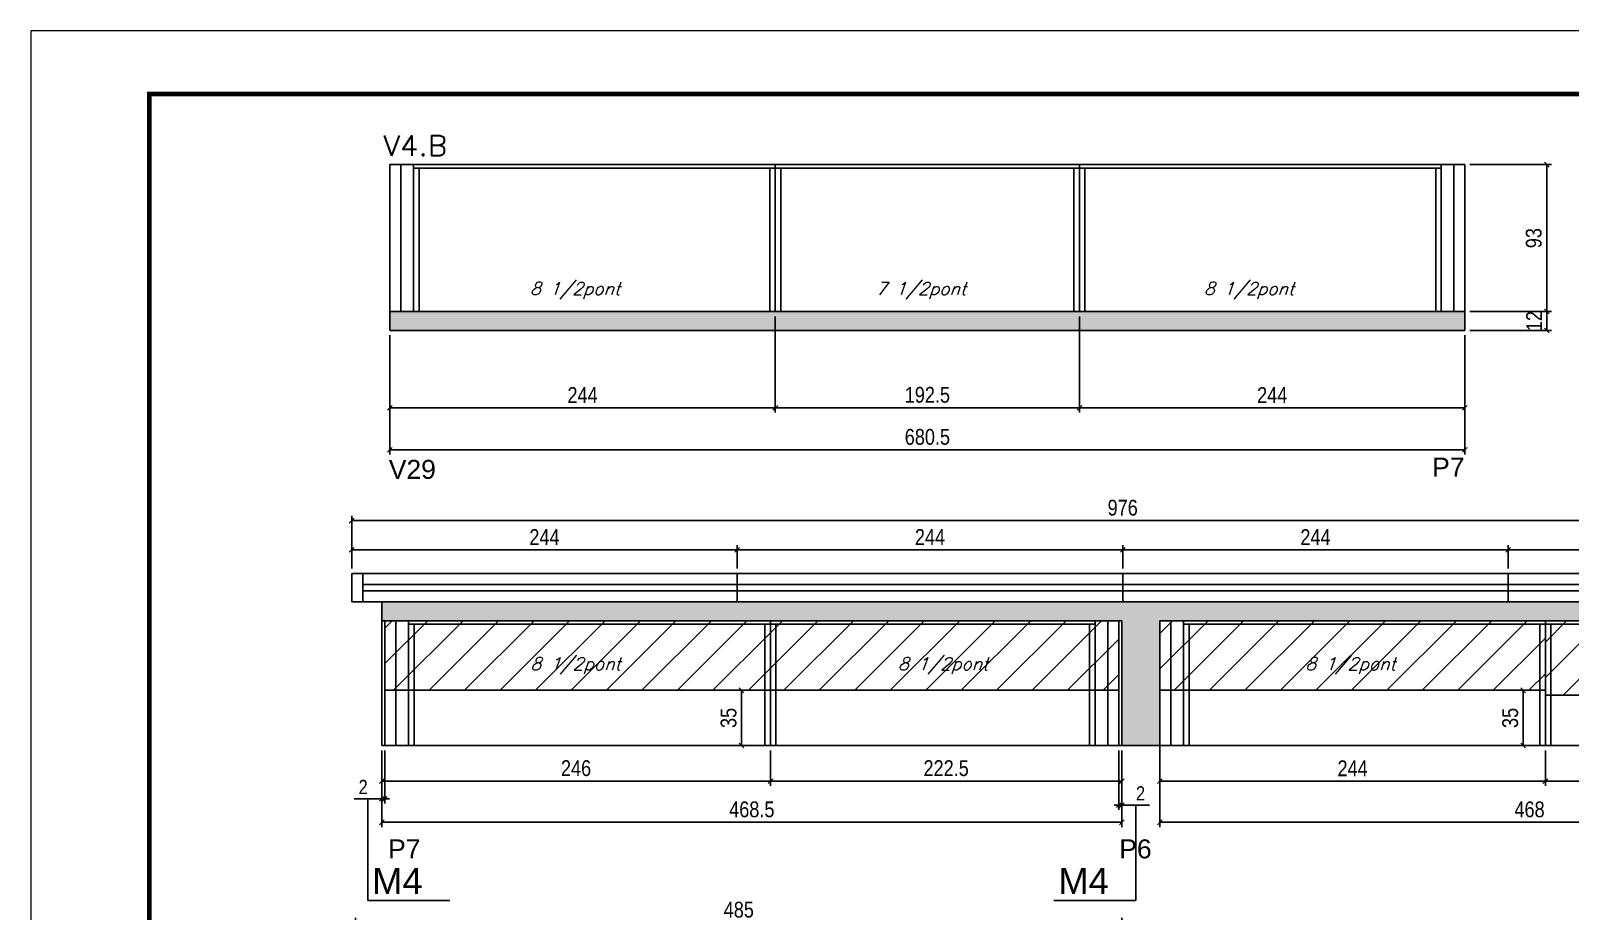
# Model space of a CAD drawing. Extents: x -10448 to -1189, y -11772 to 17235.
# Drawn here: x -7265 to -6290, y 13990 to 14547 of the extents above; entities that cross this region are included whole.
import ezdxf

# ---------------------------------------------------------------- set-up
doc = ezdxf.new("R2010")
doc.units = 0
doc.linetypes.add('DASHED', pattern=[0.75, 0.5, -0.25])
for name, color, linetype in [('5', 5, 'Continuous'), ('COTA', 241, 'Continuous'), ('NOMENCLATURA', 7, 'Continuous'), ('Painéis', 200, 'Continuous'), ('Reaproveitamento', 251, 'Continuous'), ('SARR_2.2x7', 40, 'Continuous'), ('SARR_3.5x7', 81, 'Continuous'), ('texto', 7, 'Continuous')]:
    doc.layers.add(name, color=color, linetype=linetype)
for name, color, linetype, lineweight in [('Folhas', 255, 'Continuous', 9), ('SARRAFO DE PRESSAO', 251, 'DASHED', 9), ('Texto Seção', 7, 'Continuous', 15)]:
    doc.layers.add(name, color=color, linetype=linetype, lineweight=lineweight)
doc.styles.add('COTA TECNICA', font='techl___.ttf', dxfattribs={"height": 10})
doc.styles.add('COTA TECNICA-50', font='techl___.ttf', dxfattribs={"height": 9})
doc.styles.add('REGUA-120', font='ROMANS.shx', dxfattribs={"height": 15})
doc.styles.add('Romans', font='romans.shx')
doc.styles.get("Standard").update_dxf_attribs({"font": 'arial.ttf'})
doc.dimstyles.new('COTA PAINEL-50', dxfattribs={"dimtxt": 9, "dimasz": 3, "dimexe": 3, "dimexo": 3, "dimgap": 3, "dimtad": 1, "dimdec": 1, "dimzin": 12, "dimdsep": 46, "dimtxsty": 'COTA TECNICA-50', "dimblk1": 'OBLIQUE', "dimblk2": 'OBLIQUE', "dimsah": 1, "dimcen": 0.9, "dimclrd": 4, "dimclre": 4, "dimclrt": 240, "dimadec": 1, "dimazin": 3, "dimtfac": 1, "dimtdec": 1, "dimtmove": 0, "dimatfit": 3, "dimfxl": 1, "dimtolj": 1, "dimtzin": 12, "dimarcsym": 0})
doc.dimstyles.new('PAINEL', dxfattribs={"dimtxt": 10, "dimasz": 3, "dimexe": 3, "dimexo": 3, "dimgap": 3, "dimtad": 1, "dimdec": 1, "dimzin": 12, "dimdsep": 46, "dimtxsty": 'COTA TECNICA', "dimblk1": 'OBLIQUE', "dimblk2": 'OBLIQUE', "dimsah": 1, "dimcen": 0.9, "dimclrd": 4, "dimclre": 4, "dimclrt": 240, "dimadec": 1, "dimazin": 3, "dimtfac": 1, "dimtdec": 1, "dimtmove": 0, "dimatfit": 3, "dimfxl": 1, "dimtolj": 1, "dimtzin": 12, "dimarcsym": 0})
pattern_1 = [(45, (-136285.783, -17213.746), (-11.2253202, 11.2253202), [])]

# ---------------------------------------------------------------- blocks, each defined once
blk = doc.blocks.new('9999999999')
at = {"layer": 'Folhas'}
blk.add_lwpolyline([(98138.98, 34190.21), (99623.98, 34190.21), (99623.98, 35240.21), (98138.98, 35240.21)], close=True, dxfattribs=at)
at = {"layer": 'Folhas', "color": 30, "const_width": 3}
blk.add_lwpolyline([(98213.98, 34230.21), (99583.98, 34230.21), (99583.98, 35200.21), (98213.98, 35200.21)], close=True, dxfattribs=at)
blk = doc.blocks.new('_Oblique')
at = {"color": 0, "linetype": 'ByBlock', "lineweight": -2}
blk.add_line((-0.5, -0.5), (0.5, 0.5), dxfattribs=at)
blk = doc.blocks.new('*D233')
at = {"layer": 'COTA', "color": 4, "linetype": 'ByBlock', "lineweight": -2, "transparency": 16777216}
for p, q in [((-7042.67, 14091.68), (-7042.67, 14069.24)), ((-6796.67, 14091.68), (-6796.67, 14069.24)), ((-7042.67, 14072.24), (-6796.67, 14072.24))]:
    blk.add_line(p, q, dxfattribs=at)
at = {"layer": 'Defpoints', "color": 0, "linetype": 'ByBlock', "transparency": 16777216}
for p in [(-7042.67, 14094.68), (-6796.67, 14094.68), (-6796.67, 14072.24)]:
    blk.add_point(p, dxfattribs=at)
at = {"layer": 'COTA', "color": 4, "linetype": 'ByBlock', "lineweight": -2, "transparency": 16777216, "xscale": 3, "yscale": 3, "zscale": 3, "rotation": 180}
blk.add_blockref('_Oblique', (-7042.67, 14072.24), dxfattribs=at)
at = {"layer": 'COTA', "color": 4, "linetype": 'ByBlock', "lineweight": -2, "transparency": 16777216, "xscale": 3, "yscale": 3, "zscale": 3}
blk.add_blockref('_Oblique', (-6796.67, 14072.24), dxfattribs=at)
at = {"layer": 'COTA', "color": 240, "linetype": 'ByBlock', "transparency": 16777216, "insert": (-6919.67, 14080.35), "char_height": 10, "attachment_point": 5, "style": 'COTA TECNICA'}
blk.add_mtext('\\A1;246', dxfattribs=at)
blk = doc.blocks.new('*D234')
at = {"layer": 'COTA', "color": 4, "linetype": 'ByBlock', "lineweight": -2, "transparency": 16777216}
for p, q in [((-6796.67, 14091.68), (-6796.67, 14069.24)), ((-6574.17, 14091.68), (-6574.17, 14069.24)), ((-6796.67, 14072.24), (-6574.17, 14072.24))]:
    blk.add_line(p, q, dxfattribs=at)
at = {"layer": 'Defpoints', "color": 0, "linetype": 'ByBlock', "transparency": 16777216}
for p in [(-6796.67, 14094.68), (-6574.17, 14094.68), (-6574.17, 14072.24)]:
    blk.add_point(p, dxfattribs=at)
at = {"layer": 'COTA', "color": 4, "linetype": 'ByBlock', "lineweight": -2, "transparency": 16777216, "xscale": 3, "yscale": 3, "zscale": 3, "rotation": 180}
blk.add_blockref('_Oblique', (-6796.67, 14072.24), dxfattribs=at)
at = {"layer": 'COTA', "color": 4, "linetype": 'ByBlock', "lineweight": -2, "transparency": 16777216, "xscale": 3, "yscale": 3, "zscale": 3}
blk.add_blockref('_Oblique', (-6574.17, 14072.24), dxfattribs=at)
at = {"layer": 'COTA', "color": 240, "linetype": 'ByBlock', "transparency": 16777216, "insert": (-6685.42, 14080.35), "char_height": 10, "attachment_point": 5, "style": 'COTA TECNICA'}
blk.add_mtext('\\A1;222.5', dxfattribs=at)
blk = doc.blocks.new('*D235')
at = {"layer": 'COTA', "color": 4, "linetype": 'ByBlock', "lineweight": -2, "transparency": 16777216}
for p, q in [((-7042.67, 14091.68), (-7042.67, 14043.13)), ((-6574.17, 14091.68), (-6574.17, 14043.13)), ((-7042.67, 14046.13), (-6574.17, 14046.13))]:
    blk.add_line(p, q, dxfattribs=at)
at = {"layer": 'Defpoints', "color": 0, "linetype": 'ByBlock', "transparency": 16777216}
for p in [(-7042.67, 14094.68), (-6574.17, 14094.68), (-6574.17, 14046.13)]:
    blk.add_point(p, dxfattribs=at)
at = {"layer": 'COTA', "color": 4, "linetype": 'ByBlock', "lineweight": -2, "transparency": 16777216, "xscale": 3, "yscale": 3, "zscale": 3, "rotation": 180}
blk.add_blockref('_Oblique', (-7042.67, 14046.13), dxfattribs=at)
at = {"layer": 'COTA', "color": 4, "linetype": 'ByBlock', "lineweight": -2, "transparency": 16777216, "xscale": 3, "yscale": 3, "zscale": 3}
blk.add_blockref('_Oblique', (-6574.17, 14046.13), dxfattribs=at)
at = {"layer": 'COTA', "color": 240, "linetype": 'ByBlock', "transparency": 16777216, "insert": (-6808.42, 14054.26), "char_height": 10, "attachment_point": 5, "style": 'COTA TECNICA'}
blk.add_mtext('\\A1;468.5', dxfattribs=at)
blk = doc.blocks.new('*D248')
at = {"layer": 'COTA', "color": 4, "linetype": 'ByBlock', "lineweight": -2, "transparency": 16777216}
for p, q in [((-6550.17, 14091.68), (-6550.17, 14069.24)), ((-6306.17, 14091.68), (-6306.17, 14069.24)), ((-6550.17, 14072.24), (-6306.17, 14072.24))]:
    blk.add_line(p, q, dxfattribs=at)
at = {"layer": 'Defpoints', "color": 0, "linetype": 'ByBlock', "transparency": 16777216}
for p in [(-6550.17, 14094.68), (-6306.17, 14094.68), (-6306.17, 14072.24)]:
    blk.add_point(p, dxfattribs=at)
at = {"layer": 'COTA', "color": 4, "linetype": 'ByBlock', "lineweight": -2, "transparency": 16777216, "xscale": 3, "yscale": 3, "zscale": 3, "rotation": 180}
blk.add_blockref('_Oblique', (-6550.17, 14072.24), dxfattribs=at)
at = {"layer": 'COTA', "color": 4, "linetype": 'ByBlock', "lineweight": -2, "transparency": 16777216, "xscale": 3, "yscale": 3, "zscale": 3}
blk.add_blockref('_Oblique', (-6306.17, 14072.24), dxfattribs=at)
at = {"layer": 'COTA', "color": 240, "linetype": 'ByBlock', "transparency": 16777216, "insert": (-6428.17, 14080.32), "char_height": 10, "attachment_point": 5, "style": 'COTA TECNICA'}
blk.add_mtext('\\A1;244', dxfattribs=at)
blk = doc.blocks.new('*D236')
at = {"layer": 'COTA', "color": 4, "linetype": 'ByBlock', "lineweight": -2, "transparency": 16777216}
for p, q in [((-6204.17, 14126.68), (-6204.17, 14069.24)), ((-6306.17, 14091.68), (-6306.17, 14069.24)), ((-6306.17, 14072.24), (-6204.17, 14072.24))]:
    blk.add_line(p, q, dxfattribs=at)
at = {"layer": 'Defpoints', "color": 0, "linetype": 'ByBlock', "transparency": 16777216}
for p in [(-6204.17, 14129.68), (-6306.17, 14094.68), (-6204.17, 14072.24)]:
    blk.add_point(p, dxfattribs=at)
at = {"layer": 'COTA', "color": 4, "linetype": 'ByBlock', "lineweight": -2, "transparency": 16777216, "xscale": 3, "yscale": 3, "zscale": 3, "rotation": 180}
blk.add_blockref('_Oblique', (-6306.17, 14072.24), dxfattribs=at)
at = {"layer": 'COTA', "color": 4, "linetype": 'ByBlock', "lineweight": -2, "transparency": 16777216, "xscale": 3, "yscale": 3, "zscale": 3}
blk.add_blockref('_Oblique', (-6204.17, 14072.24), dxfattribs=at)
at = {"layer": 'COTA', "color": 240, "linetype": 'ByBlock', "transparency": 16777216, "insert": (-6255.17, 14080.35), "char_height": 10, "attachment_point": 5, "style": 'COTA TECNICA'}
blk.add_mtext('\\A1;102', dxfattribs=at)
blk = doc.blocks.new('*D237')
at = {"layer": 'COTA', "color": 4, "linetype": 'ByBlock', "lineweight": -2, "transparency": 16777216}
for p, q in [((-6550.17, 14126.68), (-6550.17, 14043.13)), ((-6082.17, 14126.68), (-6082.17, 14043.13)), ((-6550.17, 14046.13), (-6082.17, 14046.13))]:
    blk.add_line(p, q, dxfattribs=at)
at = {"layer": 'Defpoints', "color": 0, "linetype": 'ByBlock', "transparency": 16777216}
for p in [(-6550.17, 14129.68), (-6082.17, 14129.68), (-6082.17, 14046.13)]:
    blk.add_point(p, dxfattribs=at)
at = {"layer": 'COTA', "color": 4, "linetype": 'ByBlock', "lineweight": -2, "transparency": 16777216, "xscale": 3, "yscale": 3, "zscale": 3, "rotation": 180}
blk.add_blockref('_Oblique', (-6550.17, 14046.13), dxfattribs=at)
at = {"layer": 'COTA', "color": 4, "linetype": 'ByBlock', "lineweight": -2, "transparency": 16777216, "xscale": 3, "yscale": 3, "zscale": 3}
blk.add_blockref('_Oblique', (-6082.17, 14046.13), dxfattribs=at)
at = {"layer": 'COTA', "color": 240, "linetype": 'ByBlock', "transparency": 16777216, "insert": (-6316.17, 14054.25), "char_height": 10, "attachment_point": 5, "style": 'COTA TECNICA'}
blk.add_mtext('\\A1;468', dxfattribs=at)
blk = doc.blocks.new('*D258')
at = {"layer": 'COTA', "color": 4, "linetype": 'ByBlock', "lineweight": -2, "transparency": 16777216}
for p, q in [((-7042.67, 14091.68), (-7042.67, 14058)), ((-7040.67, 14091.68), (-7040.67, 14058)), ((-7042.67, 14061), (-7060.17, 14061)), ((-7040.67, 14061), (-7042.67, 14061)), ((-7040.67, 14061), (-7037.67, 14061))]:
    blk.add_line(p, q, dxfattribs=at)
at = {"layer": 'Defpoints', "color": 0, "linetype": 'ByBlock', "transparency": 16777216}
for p in [(-7042.67, 14094.68), (-7040.67, 14094.68), (-7042.67, 14061)]:
    blk.add_point(p, dxfattribs=at)
at = {"layer": 'COTA', "color": 4, "linetype": 'ByBlock', "lineweight": -2, "transparency": 16777216, "xscale": 3, "yscale": 3, "zscale": 3}
blk.add_blockref('_Oblique', (-7042.67, 14061), dxfattribs=at)
at = {"layer": 'COTA', "color": 4, "linetype": 'ByBlock', "lineweight": -2, "transparency": 16777216, "xscale": 3, "yscale": 3, "zscale": 3, "rotation": 180}
blk.add_blockref('_Oblique', (-7040.67, 14061), dxfattribs=at)
at = {"layer": 'COTA', "color": 240, "linetype": 'ByBlock', "transparency": 16777216, "insert": (-7054.42, 14068.5), "char_height": 9, "attachment_point": 5, "style": 'COTA TECNICA-50'}
blk.add_mtext('\\A1;2', dxfattribs=at)
blk = doc.blocks.new('*D259')
at = {"layer": 'COTA', "color": 4, "linetype": 'ByBlock', "lineweight": -2, "transparency": 16777216}
for p, q in [((-6576.17, 14091.68), (-6576.17, 14053.95)), ((-6574.17, 14091.68), (-6574.17, 14053.95)), ((-6576.17, 14056.95), (-6579.17, 14056.95)), ((-6576.17, 14056.95), (-6574.17, 14056.95)), ((-6574.17, 14056.95), (-6556.67, 14056.95))]:
    blk.add_line(p, q, dxfattribs=at)
at = {"layer": 'Defpoints', "color": 0, "linetype": 'ByBlock', "transparency": 16777216}
for p in [(-6576.17, 14094.68), (-6574.17, 14094.68), (-6574.17, 14056.95)]:
    blk.add_point(p, dxfattribs=at)
at = {"layer": 'COTA', "color": 4, "linetype": 'ByBlock', "lineweight": -2, "transparency": 16777216, "xscale": 3, "yscale": 3, "zscale": 3}
blk.add_blockref('_Oblique', (-6576.17, 14056.95), dxfattribs=at)
at = {"layer": 'COTA', "color": 4, "linetype": 'ByBlock', "lineweight": -2, "transparency": 16777216, "xscale": 3, "yscale": 3, "zscale": 3, "rotation": 180}
blk.add_blockref('_Oblique', (-6574.17, 14056.95), dxfattribs=at)
at = {"layer": 'COTA', "color": 240, "linetype": 'ByBlock', "transparency": 16777216, "insert": (-6562.42, 14064.45), "char_height": 9, "attachment_point": 5, "style": 'COTA TECNICA-50'}
blk.add_mtext('\\A1;2', dxfattribs=at)
blk = doc.blocks.new('*D261')
at = {"layer": 'COTA', "color": 4, "lineweight": -2, "transparency": 16777216}
for p, q in [((-7037.55, 14354.35), (-7037.55, 14278.87)), ((-6357.05, 14354.35), (-6357.05, 14278.87)), ((-7037.55, 14281.87), (-6357.05, 14281.87))]:
    blk.add_line(p, q, dxfattribs=at)
at = {"layer": 'Defpoints', "color": 0, "transparency": 16777216}
for p in [(-7037.55, 14357.35), (-6357.05, 14357.35), (-6357.05, 14281.87)]:
    blk.add_point(p, dxfattribs=at)
at = {"layer": 'COTA', "color": 4, "lineweight": -2, "transparency": 16777216, "xscale": 3, "yscale": 3, "zscale": 3, "rotation": 180}
blk.add_blockref('_Oblique', (-7037.55, 14281.87), dxfattribs=at)
at = {"layer": 'COTA', "color": 4, "lineweight": -2, "transparency": 16777216, "xscale": 3, "yscale": 3, "zscale": 3}
blk.add_blockref('_Oblique', (-6357.05, 14281.87), dxfattribs=at)
at = {"layer": 'COTA', "color": 240, "transparency": 16777216, "insert": (-6697.3, 14290), "char_height": 10, "attachment_point": 5, "style": 'COTA TECNICA'}
blk.add_mtext('\\A1;680.5', dxfattribs=at)
blk = doc.blocks.new('*D265')
at = {"layer": 'COTA', "color": 4, "lineweight": -2, "transparency": 16777216}
for p, q in [((-6354.05, 14462.35), (-6302.24, 14462.35)), ((-6305.24, 14369.35), (-6305.24, 14462.35)), ((-6354.05, 14369.35), (-6302.24, 14369.35))]:
    blk.add_line(p, q, dxfattribs=at)
at = {"layer": 'Defpoints', "color": 0, "transparency": 16777216}
for p in [(-6357.05, 14462.35), (-6305.24, 14462.35), (-6357.05, 14369.35)]:
    blk.add_point(p, dxfattribs=at)
at = {"layer": 'COTA', "color": 4, "lineweight": -2, "transparency": 16777216, "xscale": 3, "yscale": 3, "zscale": 3}
for p, rotation in [((-6305.24, 14462.35), 90), ((-6305.24, 14369.35), 270)]:
    blk.add_blockref('_Oblique', p, dxfattribs=dict(at, rotation=rotation))
at = {"layer": 'COTA', "color": 240, "transparency": 16777216, "insert": (-6313.49, 14415.85), "char_height": 10, "attachment_point": 5, "rotation": 90, "style": 'COTA TECNICA'}
blk.add_mtext('\\A1;93', dxfattribs=at)
blk = doc.blocks.new('*D266')
at = {"layer": 'COTA', "color": 4, "lineweight": -2, "transparency": 16777216}
for p, q in [((-6354.05, 14369.35), (-6302.24, 14369.35)), ((-6305.24, 14369.35), (-6305.24, 14357.35)), ((-6354.05, 14357.35), (-6302.24, 14357.35))]:
    blk.add_line(p, q, dxfattribs=at)
at = {"layer": 'Defpoints', "color": 0, "transparency": 16777216}
for p in [(-6357.05, 14369.35), (-6357.05, 14357.35), (-6305.24, 14357.35)]:
    blk.add_point(p, dxfattribs=at)
at = {"layer": 'COTA', "color": 4, "lineweight": -2, "transparency": 16777216, "xscale": 3, "yscale": 3, "zscale": 3}
for p, rotation in [((-6305.24, 14369.35), 90), ((-6305.24, 14357.35), 270)]:
    blk.add_blockref('_Oblique', p, dxfattribs=dict(at, rotation=rotation))
at = {"layer": 'COTA', "color": 240, "transparency": 16777216, "insert": (-6313.3, 14363.35), "char_height": 10, "attachment_point": 5, "rotation": 90, "style": 'COTA TECNICA'}
blk.add_mtext('\\A1;12', dxfattribs=at)
blk = doc.blocks.new('*D262')
at = {"layer": 'COTA', "color": 4, "lineweight": -2, "transparency": 16777216}
for p, q in [((-6793.55, 14366.35), (-6793.55, 14305.51)), ((-7037.55, 14354.35), (-7037.55, 14305.51)), ((-7037.55, 14308.51), (-6793.55, 14308.51))]:
    blk.add_line(p, q, dxfattribs=at)
at = {"layer": 'Defpoints', "color": 0, "transparency": 16777216}
for p in [(-6793.55, 14369.35), (-7037.55, 14357.35), (-6793.55, 14308.51)]:
    blk.add_point(p, dxfattribs=at)
at = {"layer": 'COTA', "color": 4, "lineweight": -2, "transparency": 16777216, "xscale": 3, "yscale": 3, "zscale": 3, "rotation": 180}
blk.add_blockref('_Oblique', (-7037.55, 14308.51), dxfattribs=at)
at = {"layer": 'COTA', "color": 4, "lineweight": -2, "transparency": 16777216, "xscale": 3, "yscale": 3, "zscale": 3}
blk.add_blockref('_Oblique', (-6793.55, 14308.51), dxfattribs=at)
at = {"layer": 'COTA', "color": 240, "transparency": 16777216, "insert": (-6915.55, 14316.58), "char_height": 10, "attachment_point": 5, "style": 'COTA TECNICA'}
blk.add_mtext('\\A1;244', dxfattribs=at)
blk = doc.blocks.new('*D263')
at = {"layer": 'COTA', "color": 4, "lineweight": -2, "transparency": 16777216}
for p, q in [((-6793.55, 14366.35), (-6793.55, 14305.51)), ((-6601.05, 14366.35), (-6601.05, 14305.51)), ((-6793.55, 14308.51), (-6601.05, 14308.51))]:
    blk.add_line(p, q, dxfattribs=at)
at = {"layer": 'Defpoints', "color": 0, "transparency": 16777216}
for p in [(-6793.55, 14369.35), (-6601.05, 14369.35), (-6601.05, 14308.51)]:
    blk.add_point(p, dxfattribs=at)
at = {"layer": 'COTA', "color": 4, "lineweight": -2, "transparency": 16777216, "xscale": 3, "yscale": 3, "zscale": 3, "rotation": 180}
blk.add_blockref('_Oblique', (-6793.55, 14308.51), dxfattribs=at)
at = {"layer": 'COTA', "color": 4, "lineweight": -2, "transparency": 16777216, "xscale": 3, "yscale": 3, "zscale": 3}
blk.add_blockref('_Oblique', (-6601.05, 14308.51), dxfattribs=at)
at = {"layer": 'COTA', "color": 240, "transparency": 16777216, "insert": (-6697.3, 14316.65), "char_height": 10, "attachment_point": 5, "style": 'COTA TECNICA'}
blk.add_mtext('\\A1;192.5', dxfattribs=at)
blk = doc.blocks.new('*D264')
at = {"layer": 'COTA', "color": 4, "lineweight": -2, "transparency": 16777216}
for p, q in [((-6601.05, 14366.35), (-6601.05, 14305.51)), ((-6357.05, 14354.35), (-6357.05, 14305.51)), ((-6601.05, 14308.51), (-6357.05, 14308.51))]:
    blk.add_line(p, q, dxfattribs=at)
at = {"layer": 'Defpoints', "color": 0, "transparency": 16777216}
for p in [(-6601.05, 14369.35), (-6357.05, 14357.35), (-6357.05, 14308.51)]:
    blk.add_point(p, dxfattribs=at)
at = {"layer": 'COTA', "color": 4, "lineweight": -2, "transparency": 16777216, "xscale": 3, "yscale": 3, "zscale": 3, "rotation": 180}
blk.add_blockref('_Oblique', (-6601.05, 14308.51), dxfattribs=at)
at = {"layer": 'COTA', "color": 4, "lineweight": -2, "transparency": 16777216, "xscale": 3, "yscale": 3, "zscale": 3}
blk.add_blockref('_Oblique', (-6357.05, 14308.51), dxfattribs=at)
at = {"layer": 'COTA', "color": 240, "transparency": 16777216, "insert": (-6479.05, 14316.58), "char_height": 10, "attachment_point": 5, "style": 'COTA TECNICA'}
blk.add_mtext('\\A1;244', dxfattribs=at)
blk = doc.blocks.new('*D267')
at = {"layer": 'COTA', "color": 4, "lineweight": -2, "transparency": 16777216}
for p, q in [((-7061.67, 14206.68), (-7061.67, 14221.61)), ((-7061.67, 14218.61), (-6817.67, 14218.61)), ((-6817.67, 14206.68), (-6817.67, 14221.61))]:
    blk.add_line(p, q, dxfattribs=at)
at = {"layer": 'Defpoints', "color": 0, "transparency": 16777216}
for p in [(-6817.67, 14218.61), (-7061.67, 14203.68), (-6817.67, 14203.68)]:
    blk.add_point(p, dxfattribs=at)
at = {"layer": 'COTA', "color": 4, "lineweight": -2, "transparency": 16777216, "xscale": 3, "yscale": 3, "zscale": 3, "rotation": 180}
blk.add_blockref('_Oblique', (-7061.67, 14218.61), dxfattribs=at)
at = {"layer": 'COTA', "color": 4, "lineweight": -2, "transparency": 16777216, "xscale": 3, "yscale": 3, "zscale": 3}
blk.add_blockref('_Oblique', (-6817.67, 14218.61), dxfattribs=at)
at = {"layer": 'COTA', "color": 240, "transparency": 16777216, "insert": (-6939.67, 14226.68), "char_height": 10, "attachment_point": 5, "style": 'COTA TECNICA'}
blk.add_mtext('\\A1;244', dxfattribs=at)
blk = doc.blocks.new('*D268')
at = {"layer": 'COTA', "color": 4, "lineweight": -2, "transparency": 16777216}
for p, q in [((-6817.67, 14206.68), (-6817.67, 14221.61)), ((-6817.67, 14218.61), (-6573.67, 14218.61)), ((-6573.67, 14206.68), (-6573.67, 14221.61))]:
    blk.add_line(p, q, dxfattribs=at)
at = {"layer": 'Defpoints', "color": 0, "transparency": 16777216}
for p in [(-6573.67, 14218.61), (-6817.67, 14203.68), (-6573.67, 14203.68)]:
    blk.add_point(p, dxfattribs=at)
at = {"layer": 'COTA', "color": 4, "lineweight": -2, "transparency": 16777216, "xscale": 3, "yscale": 3, "zscale": 3, "rotation": 180}
blk.add_blockref('_Oblique', (-6817.67, 14218.61), dxfattribs=at)
at = {"layer": 'COTA', "color": 4, "lineweight": -2, "transparency": 16777216, "xscale": 3, "yscale": 3, "zscale": 3}
blk.add_blockref('_Oblique', (-6573.67, 14218.61), dxfattribs=at)
at = {"layer": 'COTA', "color": 240, "transparency": 16777216, "insert": (-6695.67, 14226.68), "char_height": 10, "attachment_point": 5, "style": 'COTA TECNICA'}
blk.add_mtext('\\A1;244', dxfattribs=at)
blk = doc.blocks.new('*D269')
at = {"layer": 'COTA', "color": 4, "lineweight": -2, "transparency": 16777216}
for p, q in [((-6573.67, 14206.68), (-6573.67, 14221.61)), ((-6573.67, 14218.61), (-6329.67, 14218.61)), ((-6329.67, 14206.68), (-6329.67, 14221.61))]:
    blk.add_line(p, q, dxfattribs=at)
at = {"layer": 'Defpoints', "color": 0, "transparency": 16777216}
for p in [(-6329.67, 14218.61), (-6573.67, 14203.68), (-6329.67, 14203.68)]:
    blk.add_point(p, dxfattribs=at)
at = {"layer": 'COTA', "color": 4, "lineweight": -2, "transparency": 16777216, "xscale": 3, "yscale": 3, "zscale": 3, "rotation": 180}
blk.add_blockref('_Oblique', (-6573.67, 14218.61), dxfattribs=at)
at = {"layer": 'COTA', "color": 4, "lineweight": -2, "transparency": 16777216, "xscale": 3, "yscale": 3, "zscale": 3}
blk.add_blockref('_Oblique', (-6329.67, 14218.61), dxfattribs=at)
at = {"layer": 'COTA', "color": 240, "transparency": 16777216, "insert": (-6451.67, 14226.68), "char_height": 10, "attachment_point": 5, "style": 'COTA TECNICA'}
blk.add_mtext('\\A1;244', dxfattribs=at)
blk = doc.blocks.new('*D270')
at = {"layer": 'COTA', "color": 4, "lineweight": -2, "transparency": 16777216}
for p, q in [((-6329.67, 14206.68), (-6329.67, 14221.61)), ((-6329.67, 14218.61), (-6085.67, 14218.61)), ((-6085.67, 14206.68), (-6085.67, 14221.61))]:
    blk.add_line(p, q, dxfattribs=at)
at = {"layer": 'Defpoints', "color": 0, "transparency": 16777216}
for p in [(-6085.67, 14218.61), (-6329.67, 14203.68), (-6085.67, 14203.68)]:
    blk.add_point(p, dxfattribs=at)
at = {"layer": 'COTA', "color": 4, "lineweight": -2, "transparency": 16777216, "xscale": 3, "yscale": 3, "zscale": 3, "rotation": 180}
blk.add_blockref('_Oblique', (-6329.67, 14218.61), dxfattribs=at)
at = {"layer": 'COTA', "color": 4, "lineweight": -2, "transparency": 16777216, "xscale": 3, "yscale": 3, "zscale": 3}
blk.add_blockref('_Oblique', (-6085.67, 14218.61), dxfattribs=at)
at = {"layer": 'COTA', "color": 240, "transparency": 16777216, "insert": (-6207.67, 14226.68), "char_height": 10, "attachment_point": 5, "style": 'COTA TECNICA'}
blk.add_mtext('\\A1;244', dxfattribs=at)
blk = doc.blocks.new('*D272')
at = {"layer": 'COTA', "color": 4, "lineweight": -2, "transparency": 16777216}
for p, q in [((-6312.67, 14129.68), (-6323.16, 14129.68)), ((-6320.16, 14129.68), (-6320.16, 14094.68)), ((-6312.67, 14094.68), (-6323.16, 14094.68))]:
    blk.add_line(p, q, dxfattribs=at)
at = {"layer": 'Defpoints', "color": 0, "transparency": 16777216}
for p in [(-6309.67, 14129.68), (-6320.16, 14094.68), (-6309.67, 14094.68)]:
    blk.add_point(p, dxfattribs=at)
at = {"layer": 'COTA', "color": 4, "lineweight": -2, "transparency": 16777216, "xscale": 3, "yscale": 3, "zscale": 3}
for p, rotation in [((-6320.16, 14129.68), 90), ((-6320.16, 14094.68), 270)]:
    blk.add_blockref('_Oblique', p, dxfattribs=dict(at, rotation=rotation))
at = {"layer": 'COTA', "color": 240, "transparency": 16777216, "insert": (-6328.38, 14112.18), "char_height": 10, "attachment_point": 5, "rotation": 90, "style": 'COTA TECNICA'}
blk.add_mtext('\\A1;35', dxfattribs=at)
blk = doc.blocks.new('*D274')
at = {"layer": 'COTA', "color": 4, "lineweight": -2, "transparency": 16777216}
for p, q in [((-7061.67, 14206.68), (-7061.67, 14240.05)), ((-7061.67, 14237.05), (-6085.67, 14237.05)), ((-6085.67, 14206.68), (-6085.67, 14240.05))]:
    blk.add_line(p, q, dxfattribs=at)
at = {"layer": 'Defpoints', "color": 0, "transparency": 16777216}
for p in [(-6085.67, 14237.05), (-7061.67, 14203.68), (-6085.67, 14203.68)]:
    blk.add_point(p, dxfattribs=at)
at = {"layer": 'COTA', "color": 4, "lineweight": -2, "transparency": 16777216, "xscale": 3, "yscale": 3, "zscale": 3, "rotation": 180}
blk.add_blockref('_Oblique', (-7061.67, 14237.05), dxfattribs=at)
at = {"layer": 'COTA', "color": 4, "lineweight": -2, "transparency": 16777216, "xscale": 3, "yscale": 3, "zscale": 3}
blk.add_blockref('_Oblique', (-6085.67, 14237.05), dxfattribs=at)
at = {"layer": 'COTA', "color": 240, "transparency": 16777216, "insert": (-6573.67, 14245.18), "char_height": 10, "attachment_point": 5, "style": 'COTA TECNICA'}
blk.add_mtext('\\A1;976', dxfattribs=at)
blk = doc.blocks.new('*D275')
at = {"layer": 'COTA', "color": 4, "lineweight": -2, "transparency": 16777216}
for p, q in [((-7059.17, 13967.61), (-7059.17, 13985.64)), ((-7059.17, 13982.64), (-6574.17, 13982.64)), ((-6574.17, 13967.61), (-6574.17, 13985.64))]:
    blk.add_line(p, q, dxfattribs=at)
at = {"layer": 'Defpoints', "color": 0, "transparency": 16777216}
for p in [(-6574.17, 13982.64), (-7059.17, 13964.61), (-6574.17, 13964.61)]:
    blk.add_point(p, dxfattribs=at)
at = {"layer": 'COTA', "color": 4, "lineweight": -2, "transparency": 16777216, "xscale": 3, "yscale": 3, "zscale": 3, "rotation": 180}
blk.add_blockref('_Oblique', (-7059.17, 13982.64), dxfattribs=at)
at = {"layer": 'COTA', "color": 4, "lineweight": -2, "transparency": 16777216, "xscale": 3, "yscale": 3, "zscale": 3}
blk.add_blockref('_Oblique', (-6574.17, 13982.64), dxfattribs=at)
at = {"layer": 'COTA', "color": 240, "transparency": 16777216, "insert": (-6816.67, 13990.77), "char_height": 10, "attachment_point": 5, "style": 'COTA TECNICA'}
blk.add_mtext('\\A1;485', dxfattribs=at)
blk = doc.blocks.new('*D276')
at = {"layer": 'COTA', "color": 4, "lineweight": -2, "transparency": 16777216}
for p, q in [((-6799.67, 14129.68), (-6817.89, 14129.68)), ((-6814.89, 14129.68), (-6814.89, 14094.68)), ((-6799.67, 14094.68), (-6817.89, 14094.68))]:
    blk.add_line(p, q, dxfattribs=at)
at = {"layer": 'Defpoints', "color": 0, "transparency": 16777216}
for p in [(-6796.67, 14129.68), (-6814.89, 14094.68), (-6796.67, 14094.68)]:
    blk.add_point(p, dxfattribs=at)
at = {"layer": 'COTA', "color": 4, "lineweight": -2, "transparency": 16777216, "xscale": 3, "yscale": 3, "zscale": 3}
for p, rotation in [((-6814.89, 14129.68), 90), ((-6814.89, 14094.68), 270)]:
    blk.add_blockref('_Oblique', p, dxfattribs=dict(at, rotation=rotation))
at = {"layer": 'COTA', "color": 240, "transparency": 16777216, "insert": (-6823.11, 14112.18), "char_height": 10, "attachment_point": 5, "rotation": 90, "style": 'COTA TECNICA'}
blk.add_mtext('\\A1;35', dxfattribs=at)

msp = doc.modelspace()

# ---------------------------------------------------------------- hatches: boundary and pattern name
at = {"layer": 'COTA', "linetype": 'ByBlock'}
h = msp.add_hatch(dxfattribs=at)
h.set_pattern_fill('AR-CONC', color=256, scale=0.03)
h.set_pattern_definition([(50, (0, 15.735), (5.4655401, -0.4781726), [0.5715, -6.2865]), (355, (0, 15.735), (-1.0573026, 5.7317054), [0.4572, -5.0292175]), (100.451445, (0.4555, 15.695), (4.4082374, 5.2535326), [0.4857003, -5.3427073]), (46.1842, (0, 17.259), (8.1323712, -1.2612698), [0.85725, -9.42975]), (96.63556, (0.678, 17.154), (7.122124, 7.4227837), [0.7285507, -8.0140682]), (351.18415, (0, 17.259), (7.122124, 7.4227837), [0.685799, -7.543792]), (21, (0.762, 16.878), (4.5484317, -3.067956), [0.5715, -6.2865]), (326, (0.762, 16.878), (1.8540609, 5.525639), [0.4572, -5.0292]), (71.451445, (1.141, 16.6223), (6.4024926, 2.457683), [0.4857003, -5.3426981]), (37.5, (0, 15.735), (0.0926581, 2.53665117), [0, -4.96824, 0, -5.1054, 0, -5.04825]), (7.5, (0, 15.735), (2.00458988, 3.00541724), [0, -2.91084, 0, -4.85394, 0, -1.92405]), (327.5, (-1.6993, 15.735), (4.06771786, -0.17186232), [0, -1.905, 0, -5.9436, 0, -7.8867]), (317.5, (-2.4613, 15.735), (4.44387544, 0.7627947), [0, -2.4765, 0, -3.94716, 0, -5.6007])])
h.paths.add_polyline_path([(-6357.05, 14357.35), (-6357.05, 14369.35), (-7037.55, 14369.35), (-7037.55, 14357.35)])
h = msp.add_hatch(dxfattribs=at)
h.set_pattern_fill('AR-CONC', color=256, scale=0.03)
h.paths.add_polyline_path([(-6550.17, 14173.68), (-6082.17, 14173.68), (-6082.17, 14185.68), (-6085.67, 14185.68), (-6593.17, 14185.68), (-7042.67, 14185.68), (-7042.67, 14173.68), (-6574.17, 14173.68), (-6574.17, 14094.68), (-6550.17, 14094.68)])
at = {"layer": 'Reaproveitamento', "linetype": 'ByBlock'}
h = msp.add_hatch(dxfattribs=at)
h.set_pattern_fill('ANSI31', color=256, scale=5)
h.set_pattern_definition(pattern_1)
h.paths.add_polyline_path([(-6796.67, 14129.68), (-6796.67, 14173.68), (-7040.67, 14173.68), (-7040.67, 14129.68)])
h = msp.add_hatch(dxfattribs=at)
h.set_pattern_fill('ANSI31', color=256, scale=5)
h.set_pattern_definition(pattern_1)
h.paths.add_polyline_path([(-6796.67, 14173.68), (-6796.67, 14129.68), (-6576.17, 14129.68), (-6576.17, 14173.68)])
h = msp.add_hatch(dxfattribs=at)
h.set_pattern_fill('ANSI31', color=256, scale=5)
h.set_pattern_definition(pattern_1)
h.paths.add_polyline_path([(-6550.17, 14173.68), (-6550.17, 14129.68), (-6306.17, 14129.68), (-6306.17, 14173.68)])
h = msp.add_hatch(dxfattribs=at)
h.set_pattern_fill('ANSI31', color=256, scale=5)
h.set_pattern_definition([(45, (0, 13.884), (-11.22532, 11.22532), [])])
h.paths.add_polyline_path([(-6204.17, 14126.68), (-6204.17, 14173.68), (-6306.17, 14173.68), (-6306.17, 14126.68)])

# ---------------------------------------------------------------- linework, layer by layer
at = {"layer": 'COTA', "linetype": 'ByBlock'}
for p, q in [((-7037.55, 14357.35), (-7037.55, 14369.35)), ((-6357.05, 14369.35), (-6357.05, 14357.35)), ((-6357.05, 14357.35), (-7037.55, 14357.35)), ((-7042.67, 14173.68), (-7042.67, 14185.68)), ((-6574.17, 14094.68), (-6550.17, 14094.68))]:
    msp.add_line(p, q, dxfattribs=at)
at = {"layer": 'NOMENCLATURA', "linetype": 'Continuous'}
for p, q in [((-7051.42, 13996.6), (-7051.42, 14061)), ((-6565.42, 13996.6), (-6565.42, 14056.95)), ((-7051.42, 13996.6), (-6999.53, 13996.6)), ((-6565.42, 13996.6), (-6617.3, 13996.6))]:
    msp.add_line(p, q, dxfattribs=at)
at = {"layer": 'Painéis'}
for p, q in [((-7037.55, 14462.35), (-7037.55, 14369.35)), ((-6357.05, 14462.35), (-7037.55, 14462.35)), ((-6793.55, 14462.35), (-6793.55, 14369.35)), ((-6601.05, 14462.35), (-6601.05, 14369.35)), ((-6357.05, 14462.35), (-6357.05, 14369.35)), ((-6357.05, 14369.35), (-7037.55, 14369.35)), ((-7061.67, 14203.68), (-6085.67, 14203.68)), ((-7061.67, 14185.68), (-6593.17, 14185.68)), ((-6593.17, 14185.68), (-6085.67, 14185.68)), ((-7042.67, 14173.68), (-6574.17, 14173.68)), ((-7042.67, 14173.68), (-7042.67, 14094.68)), ((-7040.67, 14173.68), (-6576.17, 14173.68)), ((-7040.67, 14173.68), (-7040.67, 14094.68)), ((-6796.67, 14173.68), (-6796.67, 14094.68)), ((-6576.17, 14173.68), (-6576.17, 14094.68)), ((-6574.17, 14173.68), (-6574.17, 14094.68)), ((-6550.17, 14173.68), (-6082.17, 14173.68)), ((-6550.17, 14173.68), (-6082.17, 14173.68)), ((-6550.17, 14173.68), (-6550.17, 14094.68)), ((-6306.17, 14173.68), (-6306.17, 14094.68)), ((-6576.17, 14129.68), (-7040.67, 14129.68)), ((-6306.17, 14129.68), (-6550.17, 14129.68)), ((-6306.17, 14126.68), (-6204.17, 14126.68)), ((-6574.17, 14094.68), (-7042.67, 14094.68)), ((-6082.17, 14094.68), (-6550.17, 14094.68))]:
    msp.add_line(p, q, dxfattribs=at)
at = {"layer": 'Painéis', "linetype": 'ByBlock'}
for p, q in [((-7061.67, 14185.68), (-7061.67, 14203.68)), ((-6817.67, 14185.68), (-6817.67, 14203.68)), ((-6573.67, 14185.68), (-6573.67, 14203.68)), ((-6329.67, 14185.68), (-6329.67, 14203.68))]:
    msp.add_line(p, q, dxfattribs=at)
at = {"layer": 'SARR_2.2x7', "linetype": 'Continuous'}
for p, q in [((-7030.55, 14369.35), (-7030.55, 14462.35)), ((-7022.55, 14460.15), (-6793.55, 14460.15)), ((-6793.55, 14460.15), (-6601.05, 14460.15)), ((-6372.05, 14460.15), (-6601.05, 14460.15)), ((-6364.05, 14369.35), (-6364.05, 14462.35)), ((-7054.67, 14185.68), (-7054.67, 14203.68)), ((-7054.67, 14196.68), (-6817.67, 14196.68)), ((-6817.67, 14196.68), (-6573.67, 14196.68)), ((-6573.67, 14196.68), (-6329.67, 14196.68)), ((-6329.67, 14196.68), (-6085.67, 14196.68)), ((-7054.67, 14192.68), (-6817.67, 14192.68)), ((-6817.67, 14192.68), (-6573.67, 14192.68)), ((-6573.67, 14192.68), (-6329.67, 14192.68)), ((-6329.67, 14192.68), (-6085.67, 14192.68)), ((-7033.67, 14173.68), (-7033.67, 14129.68)), ((-6796.67, 14171.48), (-7025.67, 14171.48)), ((-6796.67, 14171.48), (-6591.17, 14171.48)), ((-6583.17, 14173.68), (-6583.17, 14129.68)), ((-6543.17, 14173.68), (-6543.17, 14129.68)), ((-6306.17, 14171.48), (-6535.17, 14171.48)), ((-6306.17, 14171.48), (-6204.17, 14171.48)), ((-7033.67, 14129.68), (-7033.67, 14094.68)), ((-6583.17, 14129.68), (-6583.17, 14094.68)), ((-6543.17, 14129.68), (-6543.17, 14094.68))]:
    msp.add_line(p, q, dxfattribs=at)
at = {"layer": 'SARR_3.5x7'}
for p, q in [((-7022.55, 14462.35), (-7022.55, 14369.35)), ((-7019.05, 14460.15), (-7019.05, 14369.35)), ((-6797.05, 14460.15), (-6797.05, 14369.35)), ((-6790.05, 14460.15), (-6790.05, 14369.35)), ((-6604.55, 14460.15), (-6604.55, 14369.35)), ((-6597.55, 14460.15), (-6597.55, 14369.35)), ((-6375.55, 14460.15), (-6375.55, 14369.35)), ((-6372.05, 14462.35), (-6372.05, 14369.35)), ((-7025.67, 14173.68), (-7025.67, 14094.68)), ((-7022.17, 14171.48), (-7022.17, 14094.68)), ((-6800.17, 14171.48), (-6800.17, 14094.68)), ((-6793.17, 14171.48), (-6793.17, 14094.68)), ((-6594.67, 14171.48), (-6594.67, 14094.68)), ((-6591.17, 14173.68), (-6591.17, 14094.68)), ((-6535.17, 14173.68), (-6535.17, 14094.68)), ((-6531.67, 14171.48), (-6531.67, 14094.68)), ((-6309.67, 14171.48), (-6309.67, 14094.68)), ((-6302.67, 14171.48), (-6302.67, 14094.68)), ((-6796.67, 14129.68), (-6796.67, 14094.68)), ((-6306.17, 14129.68), (-6306.17, 14094.68)), ((-7025.67, 14094.68), (-7022.17, 14094.68)), ((-6800.17, 14094.68), (-6793.17, 14094.68)), ((-6594.67, 14094.68), (-6591.17, 14094.68)), ((-6535.17, 14094.68), (-6531.67, 14094.68)), ((-6309.67, 14094.68), (-6306.17, 14094.68)), ((-6306.17, 14094.68), (-6302.67, 14094.68))]:
    msp.add_line(p, q, dxfattribs=at)

# ---------------------------------------------------------------- block references
at = {"layer": 'SARRAFO DE PRESSAO', "color": 6, "linetype": 'ByBlock'}
msp.add_blockref('9999999999', (-105403.76, -20693.13), dxfattribs=at)

# ---------------------------------------------------------------- texts
at = {"layer": '5', "linetype": 'Continuous'}
for s, rotation, p in [('V29', 359.99996, (-7038.2, 14263.5)), ('P7', 359.99996, (-6377.81, 14264.93)), ('P7', 0.00004, (-7038.63, 14023.31)), ('P6', 0.00004, (-6575.85, 14023.31))]:
    msp.add_text(s, height=12, rotation=rotation, dxfattribs=at).set_placement(p)
at = {"layer": 'NOMENCLATURA', "linetype": 'Continuous'}
for p in [(-7048.73, 14000.79), (-6614.46, 14000.79)]:
    msp.add_text('M4', height=16.5, dxfattribs=at).set_placement(p)
at = {"layer": 'texto', "color": 2, "char_height": 8, "attachment_point": 5, "style": 'Romans'}
for s, insert in [('{\\Q19;\\C256;8 1/2pont}', (-6920.31, 14382.61)), ('{\\Q19;\\C256;7 1/2pont}', (-6701.36, 14382.61)), ('{\\Q19;\\C256;8 1/2pont}', (-6493.72, 14382.61)), ('{\\Q19;\\C256;8 1/2pont}', (-6920.01, 14145.15)), ('{\\Q19;\\C256;8 1/2pont}', (-6687.35, 14145.15)), ('{\\Q19;\\C256;8 1/2pont}', (-6429.51, 14145.15))]:
    msp.add_mtext(s, dxfattribs=dict(at, insert=insert))
at = {"layer": 'Texto Seção', "style": 'REGUA-120', "width": 1.05}
msp.add_text('V4.B', height=13, dxfattribs=at).set_placement((-7041.66, 14467.89))

# ---------------------------------------------------------------- dimensions: what is measured, and where the dimension line sits
at = {"layer": 'COTA'}
for base, p1, p2, picture, middle in [((-6305.24, 14462.35), (-6357.05, 14369.35), (-6357.05, 14462.35), '*D265', (-6313.49, 14415.85)), ((-6814.89, 14094.68), (-6796.67, 14129.68), (-6796.67, 14094.68), '*D276', (-6823.11, 14112.18)), ((-6320.16, 14094.68), (-6309.67, 14129.68), (-6309.67, 14094.68), '*D272', (-6328.38, 14112.18))]:
    dim = msp.add_linear_dim(base=base, p1=p1, p2=p2, angle=90, dimstyle='PAINEL', dxfattribs=at)
    dim.commit()
    dim.dimension.update_dxf_attribs({"geometry": picture, "text_midpoint": middle})
for base, p1, p2, picture, middle in [((-6793.55, 14308.51), (-7037.55, 14357.35), (-6793.55, 14369.35), '*D262', (-6915.55, 14316.58)), ((-6357.05, 14281.87), (-7037.55, 14357.35), (-6357.05, 14357.35), '*D261', (-6697.3, 14290)), ((-6085.67, 14237.05), (-7061.67, 14203.68), (-6085.67, 14203.68), '*D274', (-6573.67, 14245.18)), ((-6817.67, 14218.61), (-7061.67, 14203.68), (-6817.67, 14203.68), '*D267', (-6939.67, 14226.68)), ((-6574.17, 13982.64), (-7059.17, 13964.61), (-6574.17, 13964.61), '*D275', (-6816.67, 13990.77))]:
    dim = msp.add_linear_dim(base=base, p1=p1, p2=p2, dimstyle='PAINEL', dxfattribs=at)
    dim.commit()
    dim.dimension.update_dxf_attribs({"geometry": picture, "text_midpoint": middle})
for base, p1, p2, picture, middle in [((-6601.05, 14308.51), (-6793.55, 14369.35), (-6601.05, 14369.35), '*D263', (-6697.3, 14316.65)), ((-6357.05, 14308.51), (-6601.05, 14369.35), (-6357.05, 14357.35), '*D264', (-6479.05, 14316.58)), ((-6573.67, 14218.61), (-6817.67, 14203.68), (-6573.67, 14203.68), '*D268', (-6695.67, 14226.68)), ((-6329.67, 14218.61), (-6573.67, 14203.68), (-6329.67, 14203.68), '*D269', (-6451.67, 14226.68)), ((-6085.67, 14218.61), (-6329.67, 14203.68), (-6085.67, 14203.68), '*D270', (-6207.67, 14226.68))]:
    dim = msp.add_linear_dim(base=base, p1=p1, p2=p2, dimstyle='PAINEL', override={"dimtmove": 1}, dxfattribs=at)
    dim.commit()
    dim.dimension.update_dxf_attribs({"geometry": picture, "text_midpoint": middle})
dim = msp.add_linear_dim(base=(-6305.24, 14357.35), p1=(-6357.05, 14369.35), p2=(-6357.05, 14357.35), angle=90, dimstyle='PAINEL', dxfattribs=at)
dim.commit()
dim.dimension.update_dxf_attribs({"geometry": '*D266', "text_midpoint": (-6305.24, 14363.35), "dimtype": 160})
at = {"layer": 'COTA', "linetype": 'ByBlock'}
for base, p1, p2, dimstyle, picture, middle in [((-6082.17, 14046.13), (-6550.17, 14129.68), (-6082.17, 14129.68), 'PAINEL', '*D237', (-6316.17, 14054.25)), ((-7042.67, 14061), (-7040.67, 14094.68), (-7042.67, 14094.68), 'COTA PAINEL-50', '*D258', (-7054.42, 14068.5)), ((-6796.67, 14072.24), (-7042.67, 14094.68), (-6796.67, 14094.68), 'PAINEL', '*D233', (-6919.67, 14080.35)), ((-6574.17, 14046.13), (-7042.67, 14094.68), (-6574.17, 14094.68), 'PAINEL', '*D235', (-6808.42, 14054.26)), ((-6574.17, 14056.95), (-6576.17, 14094.68), (-6574.17, 14094.68), 'COTA PAINEL-50', '*D259', (-6562.42, 14064.45)), ((-6306.17, 14072.24), (-6550.17, 14094.68), (-6306.17, 14094.68), 'PAINEL', '*D248', (-6428.17, 14080.32))]:
    dim = msp.add_linear_dim(base=base, p1=p1, p2=p2, dimstyle=dimstyle, dxfattribs=at)
    dim.commit()
    dim.dimension.update_dxf_attribs({"geometry": picture, "text_midpoint": middle})
for base, p1, p2, picture, middle in [((-6204.17, 14072.24), (-6306.17, 14094.68), (-6204.17, 14129.68), '*D236', (-6255.17, 14080.35)), ((-6574.17, 14072.24), (-6796.67, 14094.68), (-6574.17, 14094.68), '*D234', (-6685.42, 14080.35))]:
    dim = msp.add_linear_dim(base=base, p1=p1, p2=p2, dimstyle='PAINEL', override={"dimtmove": 1}, dxfattribs=at)
    dim.commit()
    dim.dimension.update_dxf_attribs({"geometry": picture, "text_midpoint": middle})

doc.saveas('drawing.dxf')
